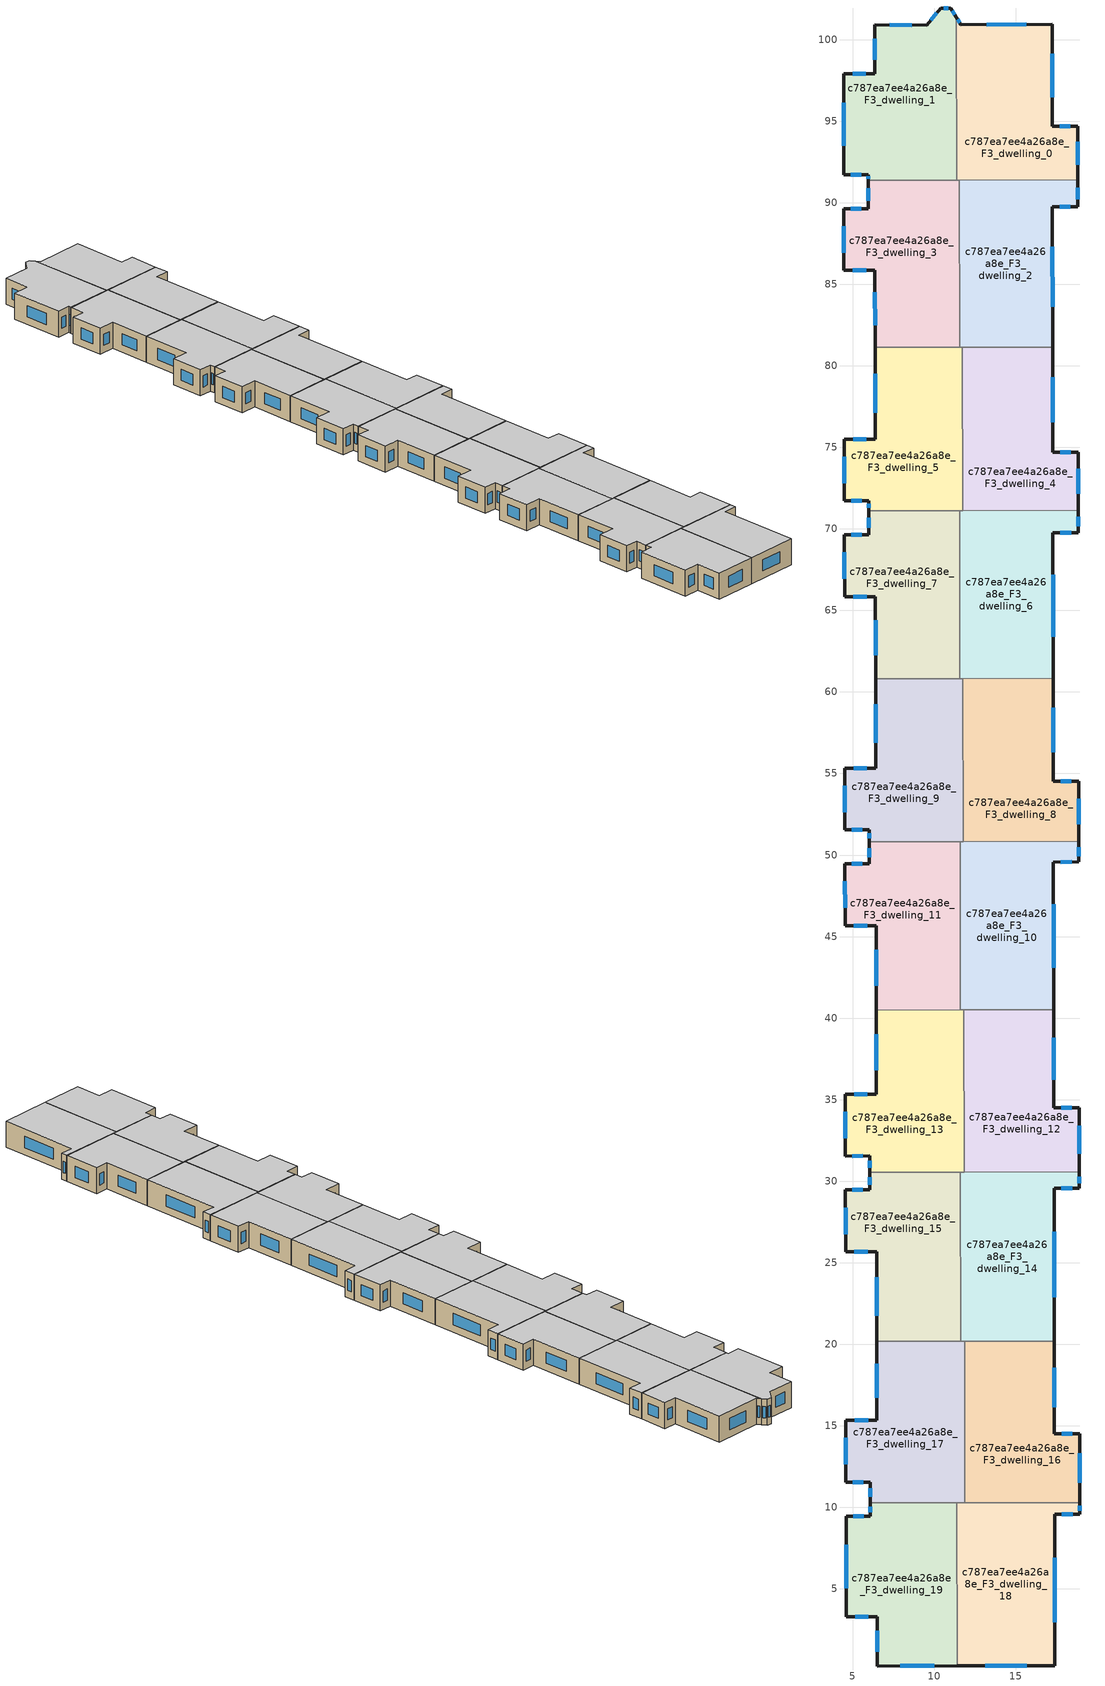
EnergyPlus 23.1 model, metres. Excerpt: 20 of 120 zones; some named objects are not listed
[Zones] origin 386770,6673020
c787ea7ee4a26a8e_F3_dwelling_0
 floor to c787ea7ee4a26a8e_F2_dwelling_0 (EU_floor_Construction): 17.23,100.93 17.24,94.68 18.79,94.68 18.8,91.4 11.39,91.39 11.37,101.36 11.64,100.92 z9
 wall outside (EU_wall_Construction): 18.8,91.4 18.79,94.68 17.24,94.68 17.23,100.93 11.64,100.92 11.37,101.36 z9:12
 wall to c787ea7ee4a26a8e_F3_dwelling_1 (EU_wall_Construction): 11.37,101.36 11.39,91.39 z9:12
 wall to c787ea7ee4a26a8e_F3_dwelling_2 (EU_wall_Construction): 11.54,91.39 18.8,91.4 z9:12
 wall to c787ea7ee4a26a8e_F3_dwelling_3 (EU_wall_Construction): 11.39,91.39 11.54,91.39 z9:12
 window (EU_Window_Construction): 17.24,96.47 17.24,99.14 / 18.35,94.68 17.69,94.68 / 18.8,92.34 18.79,93.74 / 11.56,101.04 11.45,101.24 / 15.63,100.93 13.24,100.92 z9.86:11.14
 ceiling to c787ea7ee4a26a8e_F4_dwelling_0 (EU_floor_Construction): 18.8,91.4 18.79,94.68 17.24,94.68 17.23,100.93 11.64,100.92 11.37,101.36 11.39,91.39 z12
c787ea7ee4a26a8e_F3_dwelling_1
 floor to c787ea7ee4a26a8e_F2_dwelling_1 (EU_floor_Construction): 11.03,101.93 11.37,101.36 11.39,91.39 5.96,91.38 5.96,91.71 4.46,91.71 4.45,97.89 6.35,97.89 6.34,100.91 9.56,100.88 10.42,101.93 z9
 wall outside (EU_wall_Construction): 11.37,101.36 11.03,101.93 10.42,101.93 9.56,100.88 6.34,100.91 6.35,97.89 4.45,97.89 4.46,91.71 5.96,91.71 5.96,91.38 z9:12
 wall to c787ea7ee4a26a8e_F3_dwelling_3 (EU_wall_Construction): 5.96,91.38 11.39,91.39 z9:12
 window (EU_Window_Construction): 5.96,91.62 5.96,91.47 / 4.89,91.71 5.53,91.71 / 4.45,96.12 4.46,93.48 / 5.81,97.89 4.99,97.89 / 6.35,100.05 6.35,98.75 / 8.64,100.89 7.26,100.9 / 10.17,101.63 9.8,101.18 / 10.85,101.93 10.59,101.93 / 11.27,101.52 11.12,101.77 z9.86:11.14
 ceiling to c787ea7ee4a26a8e_F4_dwelling_1 (EU_floor_Construction): 11.39,91.39 11.37,101.36 11.03,101.93 10.42,101.93 9.56,100.88 6.34,100.91 6.35,97.89 4.45,97.89 4.46,91.71 5.96,91.71 5.96,91.38 z12
c787ea7ee4a26a8e_F3_dwelling_10
 floor to c787ea7ee4a26a8e_F2_dwelling_10 (EU_floor_Construction): 18.86,50.83 18.87,49.58 17.32,49.57 17.33,40.51 11.61,40.5 11.59,50.82 11.78,50.82 z9
 wall outside (EU_wall_Construction): 17.33,40.51 17.32,49.57 18.87,49.58 18.86,50.83 z9:12
 wall to c787ea7ee4a26a8e_F3_dwelling_8 (EU_wall_Construction): 18.86,50.83 11.78,50.82 z9:12
 wall to c787ea7ee4a26a8e_F3_dwelling_11 (EU_wall_Construction): 11.59,50.82 11.61,40.5 z9:12
 wall to c787ea7ee4a26a8e_F3_dwelling_12 (EU_wall_Construction): 11.82,40.5 17.33,40.51 z9:12
 wall to c787ea7ee4a26a8e_F3_dwelling_9 (EU_wall_Construction): 11.78,50.82 11.59,50.82 z9:12
 wall to c787ea7ee4a26a8e_F3_dwelling_13 (EU_wall_Construction): 11.61,40.5 11.82,40.5 z9:12
 window (EU_Window_Construction): 18.87,49.93 18.87,50.47 / 17.76,49.57 18.42,49.57 / 17.33,43.1 17.32,46.98 z9.86:11.14
 ceiling to c787ea7ee4a26a8e_F4_dwelling_10 (EU_floor_Construction): 17.33,40.51 17.32,49.57 18.87,49.58 18.86,50.83 11.78,50.82 11.59,50.82 11.61,40.5 z12
c787ea7ee4a26a8e_F3_dwelling_11
 floor to c787ea7ee4a26a8e_F2_dwelling_11 (EU_floor_Construction): 11.59,50.82 11.61,40.5 6.45,40.49 6.44,45.67 4.54,45.67 4.53,49.46 6.03,49.46 6.03,50.81 z9
 wall outside (EU_wall_Construction): 6.03,50.81 6.03,49.46 4.53,49.46 4.54,45.67 6.44,45.67 6.45,40.49 z9:12
 wall to c787ea7ee4a26a8e_F3_dwelling_9 (EU_wall_Construction): 11.59,50.82 6.03,50.81 z9:12
 wall to c787ea7ee4a26a8e_F3_dwelling_13 (EU_wall_Construction): 6.45,40.49 11.61,40.5 z9:12
 window (EU_Window_Construction): 4.53,48.38 4.54,46.75 / 5.6,49.46 4.96,49.46 / 6.03,50.43 6.03,49.85 / 6.44,44.19 6.44,41.97 / 5.08,45.67 5.89,45.67 z9.86:11.14
 ceiling to c787ea7ee4a26a8e_F4_dwelling_11 (EU_floor_Construction): 11.61,40.5 11.59,50.82 6.03,50.81 6.03,49.46 4.53,49.46 4.54,45.67 6.44,45.67 6.45,40.49 z12
c787ea7ee4a26a8e_F3_dwelling_12
 floor to c787ea7ee4a26a8e_F2_dwelling_12 (EU_floor_Construction): 17.33,40.51 17.34,34.52 18.89,34.52 18.9,30.57 11.83,30.55 11.82,40.5 z9
 wall outside (EU_wall_Construction): 18.9,30.57 18.89,34.52 17.34,34.52 17.33,40.51 z9:12
 wall to c787ea7ee4a26a8e_F3_dwelling_13 (EU_wall_Construction): 11.82,40.5 11.83,30.55 z9:12
 wall to c787ea7ee4a26a8e_F3_dwelling_14 (EU_wall_Construction): 11.83,30.55 18.9,30.57 z9:12
 window (EU_Window_Construction): 18.45,34.52 17.78,34.52 / 18.9,31.7 18.89,33.39 / 17.34,36.23 17.33,38.8 z9.86:11.14
 ceiling to c787ea7ee4a26a8e_F4_dwelling_12 (EU_floor_Construction): 18.9,30.57 18.89,34.52 17.34,34.52 17.33,40.51 11.82,40.5 11.83,30.55 z12
c787ea7ee4a26a8e_F3_dwelling_13
 floor to c787ea7ee4a26a8e_F2_dwelling_13 (EU_floor_Construction): 11.82,40.5 11.83,30.55 6.06,30.54 6.06,31.55 4.56,31.55 4.55,35.33 6.45,35.34 6.45,40.49 z9
 wall outside (EU_wall_Construction): 6.45,40.49 6.45,35.34 4.55,35.33 4.56,31.55 6.06,31.55 6.06,30.54 z9:12
 wall to c787ea7ee4a26a8e_F3_dwelling_15 (EU_wall_Construction): 6.06,30.54 11.61,30.55 z9:12
 wall to c787ea7ee4a26a8e_F3_dwelling_14 (EU_wall_Construction): 11.61,30.55 11.83,30.55 z9:12
 window (EU_Window_Construction): 6.06,31.26 6.06,30.83 / 4.99,31.55 5.63,31.55 / 4.56,34.25 4.56,32.63 / 5.91,35.34 5.1,35.34 / 6.45,39.02 6.45,36.81 z9.86:11.14
 ceiling to c787ea7ee4a26a8e_F4_dwelling_13 (EU_floor_Construction): 11.83,30.55 11.82,40.5 6.45,40.49 6.45,35.34 4.55,35.33 4.56,31.55 6.06,31.55 6.06,30.54 z12
c787ea7ee4a26a8e_F3_dwelling_14
 floor to c787ea7ee4a26a8e_F2_dwelling_14 (EU_floor_Construction): 18.9,30.57 18.9,29.58 17.35,29.58 17.37,20.2 11.63,20.18 11.61,30.55 z9
 wall outside (EU_wall_Construction): 17.37,20.2 17.35,29.58 18.9,29.58 18.9,30.57 z9:12
 wall to c787ea7ee4a26a8e_F3_dwelling_15 (EU_wall_Construction): 11.61,30.55 11.63,20.18 z9:12
 wall to c787ea7ee4a26a8e_F3_dwelling_16 (EU_wall_Construction): 11.86,20.19 17.37,20.2 z9:12
 wall to c787ea7ee4a26a8e_F3_dwelling_17 (EU_wall_Construction): 11.63,20.18 11.86,20.19 z9:12
 window (EU_Window_Construction): 17.79,29.58 18.46,29.58 / 17.36,22.88 17.36,26.9 / 18.9,29.86 18.9,30.28 z9.86:11.14
 ceiling to c787ea7ee4a26a8e_F4_dwelling_14 (EU_floor_Construction): 17.37,20.2 17.35,29.58 18.9,29.58 18.9,30.57 11.61,30.55 11.63,20.18 z12
c787ea7ee4a26a8e_F3_dwelling_15
 floor to c787ea7ee4a26a8e_F2_dwelling_15 (EU_floor_Construction): 11.61,30.55 11.63,20.18 6.48,20.18 6.47,25.68 4.57,25.68 4.56,29.47 6.06,29.47 6.06,30.54 z9
 wall outside (EU_wall_Construction): 6.06,30.54 6.06,29.47 4.56,29.47 4.57,25.68 6.47,25.68 6.48,20.18 z9:12
 wall to c787ea7ee4a26a8e_F3_dwelling_17 (EU_wall_Construction): 6.48,20.18 11.63,20.18 z9:12
 window (EU_Window_Construction): 4.57,28.38 4.57,26.76 / 5.64,29.47 4.99,29.47 / 6.06,30.24 6.06,29.78 / 6.47,24.11 6.48,21.75 / 5.11,25.68 5.93,25.68 z9.86:11.14
 ceiling to c787ea7ee4a26a8e_F4_dwelling_15 (EU_floor_Construction): 11.63,20.18 11.61,30.55 6.06,30.54 6.06,29.47 4.56,29.47 4.57,25.68 6.47,25.68 6.48,20.18 z12
c787ea7ee4a26a8e_F3_dwelling_16
 floor to c787ea7ee4a26a8e_F2_dwelling_16 (EU_floor_Construction): 17.37,20.2 17.38,14.52 18.92,14.52 18.93,10.3 11.88,10.29 11.86,20.19 z9
 wall outside (EU_wall_Construction): 18.93,10.3 18.92,14.52 17.38,14.52 17.37,20.2 z9:12
 wall to c787ea7ee4a26a8e_F3_dwelling_17 (EU_wall_Construction): 11.86,20.19 11.88,10.29 z9:12
 wall to c787ea7ee4a26a8e_F3_dwelling_18 (EU_wall_Construction): 11.88,10.29 18.93,10.3 z9:12
 window (EU_Window_Construction): 18.48,14.52 17.82,14.52 / 18.93,11.51 18.93,13.32 / 17.37,16.14 17.37,18.57 z9.86:11.14
 ceiling to c787ea7ee4a26a8e_F4_dwelling_16 (EU_floor_Construction): 18.93,10.3 18.92,14.52 17.38,14.52 17.37,20.2 11.86,20.19 11.88,10.29 z12
c787ea7ee4a26a8e_F3_dwelling_17
 floor to c787ea7ee4a26a8e_F2_dwelling_17 (EU_floor_Construction): 11.86,20.19 11.88,10.29 6.09,10.28 6.09,11.55 4.59,11.55 4.59,15.34 6.49,15.34 6.48,20.18 z9
 wall outside (EU_wall_Construction): 6.48,20.18 6.49,15.34 4.59,15.34 4.59,11.55 6.09,11.55 6.09,10.28 z9:12
 wall to c787ea7ee4a26a8e_F3_dwelling_19 (EU_wall_Construction): 6.09,10.28 11.39,10.29 z9:12
 wall to c787ea7ee4a26a8e_F3_dwelling_18 (EU_wall_Construction): 11.39,10.29 11.88,10.29 z9:12
 window (EU_Window_Construction): 6.09,11.19 6.09,10.64 / 5.02,11.55 5.66,11.55 / 4.59,14.26 4.59,12.63 / 5.94,15.34 5.13,15.34 / 6.48,18.8 6.48,16.72 z9.86:11.14
 ceiling to c787ea7ee4a26a8e_F4_dwelling_17 (EU_floor_Construction): 11.88,10.29 11.86,20.19 6.48,20.18 6.49,15.34 4.59,15.34 4.59,11.55 6.09,11.55 6.09,10.28 z12
c787ea7ee4a26a8e_F3_dwelling_18
 floor to c787ea7ee4a26a8e_F2_dwelling_18 (EU_floor_Construction): 18.93,10.3 18.93,9.58 17.38,9.58 17.4,0.29 11.41,0.29 11.39,10.29 z9
 wall outside (EU_wall_Construction): 11.41,0.29 17.4,0.29 17.38,9.58 18.93,9.58 18.93,10.3 z9:12
 wall to c787ea7ee4a26a8e_F3_dwelling_19 (EU_wall_Construction): 11.39,10.29 11.41,0.29 z9:12
 window (EU_Window_Construction): 17.83,9.58 18.49,9.58 / 17.39,2.95 17.39,6.93 / 13.12,0.29 15.69,0.29 / 18.93,9.79 18.93,10.09 z9.86:11.14
 ceiling to c787ea7ee4a26a8e_F4_dwelling_18 (EU_floor_Construction): 17.4,0.29 17.38,9.58 18.93,9.58 18.93,10.3 11.39,10.29 11.41,0.29 z12
c787ea7ee4a26a8e_F3_dwelling_19
 floor to c787ea7ee4a26a8e_F2_dwelling_19 (EU_floor_Construction): 11.39,10.29 11.41,0.29 6.51,0.28 6.51,3.3 4.61,3.29 4.6,9.47 6.1,9.47 6.09,10.28 z9
 wall outside (EU_wall_Construction): 6.09,10.28 6.1,9.47 4.6,9.47 4.61,3.29 6.51,3.3 6.51,0.28 11.41,0.29 z9:12
 window (EU_Window_Construction): 4.6,7.71 4.6,5.06 / 5.67,9.47 5.03,9.47 / 6.1,10.05 6.1,9.7 / 7.91,0.28 10.01,0.28 / 6.51,2.43 6.51,1.14 / 5.15,3.29 5.96,3.3 z9.86:11.14
 ceiling to c787ea7ee4a26a8e_F4_dwelling_19 (EU_floor_Construction): 11.41,0.29 11.39,10.29 6.09,10.28 6.1,9.47 4.6,9.47 4.61,3.29 6.51,3.3 6.51,0.28 z12
c787ea7ee4a26a8e_F3_dwelling_2
 floor to c787ea7ee4a26a8e_F2_dwelling_2 (EU_floor_Construction): 18.8,91.4 18.8,89.74 17.25,89.74 17.27,81.15 11.56,81.14 11.54,91.39 z9
 wall outside (EU_wall_Construction): 17.27,81.15 17.25,89.74 18.8,89.74 18.8,91.4 z9:12
 wall to c787ea7ee4a26a8e_F3_dwelling_3 (EU_wall_Construction): 11.54,91.39 11.56,81.14 z9:12
 wall to c787ea7ee4a26a8e_F3_dwelling_4 (EU_wall_Construction): 11.73,81.14 17.27,81.15 z9:12
 wall to c787ea7ee4a26a8e_F3_dwelling_5 (EU_wall_Construction): 11.56,81.14 11.73,81.14 z9:12
 window (EU_Window_Construction): 17.69,89.74 18.36,89.74 / 17.26,83.6 17.26,87.29 / 18.8,90.22 18.8,90.93 z9.86:11.14
 ceiling to c787ea7ee4a26a8e_F4_dwelling_2 (EU_floor_Construction): 17.27,81.15 17.25,89.74 18.8,89.74 18.8,91.4 11.54,91.39 11.56,81.14 z12
c787ea7ee4a26a8e_F3_dwelling_3
 floor to c787ea7ee4a26a8e_F2_dwelling_3 (EU_floor_Construction): 11.54,91.39 11.56,81.14 6.38,81.13 6.37,85.84 4.47,85.84 4.46,89.63 5.96,89.63 5.96,91.38 z9
 wall outside (EU_wall_Construction): 5.96,91.38 5.96,89.63 4.46,89.63 4.47,85.84 6.37,85.84 6.38,81.13 z9:12
 wall to c787ea7ee4a26a8e_F3_dwelling_5 (EU_wall_Construction): 6.38,81.13 11.56,81.14 z9:12
 window (EU_Window_Construction): 4.47,88.55 4.47,86.92 / 5.54,89.63 4.89,89.63 / 5.96,90.88 5.96,90.13 / 6.37,84.5 6.38,82.48 / 5.01,85.84 5.83,85.84 z9.86:11.14
 ceiling to c787ea7ee4a26a8e_F4_dwelling_3 (EU_floor_Construction): 11.56,81.14 11.54,91.39 5.96,91.38 5.96,89.63 4.46,89.63 4.47,85.84 6.37,85.84 6.38,81.13 z12
c787ea7ee4a26a8e_F3_dwelling_4
 floor to c787ea7ee4a26a8e_F2_dwelling_4 (EU_floor_Construction): 17.27,81.15 17.28,74.69 18.83,74.69 18.83,71.13 11.74,71.12 11.72,81.14 z9
 wall outside (EU_wall_Construction): 18.83,71.13 18.83,74.69 17.28,74.69 17.27,81.15 z9:12
 wall to c787ea7ee4a26a8e_F3_dwelling_5 (EU_wall_Construction): 11.72,81.14 11.74,71.12 z9:12
 wall to c787ea7ee4a26a8e_F3_dwelling_6 (EU_wall_Construction): 11.74,71.12 18.83,71.13 z9:12
 window (EU_Window_Construction): 17.27,76.53 17.27,79.3 / 18.38,74.69 17.72,74.69 / 18.83,72.15 18.83,73.67 z9.86:11.14
 ceiling to c787ea7ee4a26a8e_F4_dwelling_4 (EU_floor_Construction): 18.83,71.13 18.83,74.69 17.28,74.69 17.27,81.15 11.72,81.14 11.74,71.12 z12
c787ea7ee4a26a8e_F3_dwelling_5
 floor to c787ea7ee4a26a8e_F2_dwelling_5 (EU_floor_Construction): 11.72,81.14 11.74,71.12 5.99,71.11 5.99,71.72 4.49,71.71 4.49,75.5 6.39,75.51 6.38,81.13 z9
 wall outside (EU_wall_Construction): 6.38,81.13 6.39,75.51 4.49,75.5 4.49,71.71 5.99,71.72 5.99,71.11 z9:12
 wall to c787ea7ee4a26a8e_F3_dwelling_7 (EU_wall_Construction): 5.99,71.11 11.56,71.12 z9:12
 wall to c787ea7ee4a26a8e_F3_dwelling_6 (EU_wall_Construction): 11.56,71.12 11.74,71.12 z9:12
 window (EU_Window_Construction): 4.92,71.72 5.57,71.72 / 4.49,74.42 4.49,72.8 / 5.84,75.51 5.03,75.51 / 6.38,79.52 6.38,77.11 / 5.99,71.54 5.99,71.28 z9.86:11.14
 ceiling to c787ea7ee4a26a8e_F4_dwelling_5 (EU_floor_Construction): 11.74,71.12 11.72,81.14 6.38,81.13 6.39,75.51 4.49,75.5 4.49,71.71 5.99,71.72 5.99,71.11 z12
c787ea7ee4a26a8e_F3_dwelling_6
 floor to c787ea7ee4a26a8e_F2_dwelling_6 (EU_floor_Construction): 18.83,71.13 18.83,69.75 17.28,69.75 17.3,60.83 11.58,60.82 11.56,71.12 z9
 wall outside (EU_wall_Construction): 17.3,60.83 17.28,69.75 18.83,69.75 18.83,71.13 z9:12
 wall to c787ea7ee4a26a8e_F3_dwelling_7 (EU_wall_Construction): 11.56,71.12 11.58,60.82 z9:12
 wall to c787ea7ee4a26a8e_F3_dwelling_8 (EU_wall_Construction): 11.76,60.82 17.3,60.83 z9:12
 wall to c787ea7ee4a26a8e_F3_dwelling_9 (EU_wall_Construction): 11.58,60.82 11.76,60.82 z9:12
 window (EU_Window_Construction): 17.73,69.75 18.39,69.75 / 17.29,63.38 17.29,67.2 / 18.83,70.14 18.83,70.74 z9.86:11.14
 ceiling to c787ea7ee4a26a8e_F4_dwelling_6 (EU_floor_Construction): 17.3,60.83 17.28,69.75 18.83,69.75 18.83,71.13 11.56,71.12 11.58,60.82 z12
c787ea7ee4a26a8e_F3_dwelling_7
 floor to c787ea7ee4a26a8e_F2_dwelling_7 (EU_floor_Construction): 11.56,71.12 11.58,60.82 6.41,60.81 6.4,65.85 4.5,65.85 4.5,69.64 6,69.64 5.99,71.11 z9
 wall outside (EU_wall_Construction): 5.99,71.11 6,69.64 4.5,69.64 4.5,65.85 6.4,65.85 6.41,60.81 z9:12
 wall to c787ea7ee4a26a8e_F3_dwelling_9 (EU_wall_Construction): 6.41,60.81 11.58,60.82 z9:12
 window (EU_Window_Construction): 4.5,68.55 4.5,66.93 / 5.57,69.64 4.93,69.64 / 6,70.69 6,70.06 / 6.41,64.41 6.41,62.25 / 5.05,65.85 5.86,65.85 z9.86:11.14
 ceiling to c787ea7ee4a26a8e_F4_dwelling_7 (EU_floor_Construction): 11.58,60.82 11.56,71.12 5.99,71.11 6,69.64 4.5,69.64 4.5,65.85 6.4,65.85 6.41,60.81 z12
c787ea7ee4a26a8e_F3_dwelling_8
 floor to c787ea7ee4a26a8e_F2_dwelling_8 (EU_floor_Construction): 17.3,60.83 17.31,54.51 18.86,54.51 18.86,50.83 11.78,50.82 11.77,60.82 z9
 wall outside (EU_wall_Construction): 18.86,50.83 18.86,54.51 17.31,54.51 17.3,60.83 z9:12
 wall to c787ea7ee4a26a8e_F3_dwelling_9 (EU_wall_Construction): 11.77,60.82 11.78,50.82 z9:12
 window (EU_Window_Construction): 18.42,54.51 17.75,54.51 / 18.86,51.89 18.86,53.46 / 17.31,56.32 17.3,59.02 z9.86:11.14
 ceiling to c787ea7ee4a26a8e_F4_dwelling_8 (EU_floor_Construction): 18.86,50.83 18.86,54.51 17.31,54.51 17.3,60.83 11.77,60.82 11.78,50.82 z12
c787ea7ee4a26a8e_F3_dwelling_9
 floor to c787ea7ee4a26a8e_F2_dwelling_9 (EU_floor_Construction): 11.77,60.82 11.78,50.82 6.03,50.81 6.03,51.54 4.53,51.54 4.52,55.33 6.42,55.33 6.41,60.81 z9
 wall outside (EU_wall_Construction): 6.41,60.81 6.42,55.33 4.52,55.33 4.53,51.54 6.03,51.54 6.03,50.81 z9:12
 window (EU_Window_Construction): 6.03,51.33 6.03,51.02 / 4.96,51.54 5.6,51.54 / 4.52,54.25 4.53,52.62 / 5.88,55.33 5.06,55.33 / 6.41,59.25 6.42,56.9 z9.86:11.14
 ceiling to c787ea7ee4a26a8e_F4_dwelling_9 (EU_floor_Construction): 11.78,50.82 11.77,60.82 6.41,60.81 6.42,55.33 4.52,55.33 4.53,51.54 6.03,51.54 6.03,50.81 z12
[Building]
EU S2 Campaign: North Axis=0; Terrain=City; Solar Distribution=FullExterior
[Site:Location]
Helsinki-Vantaa.AP: Latitude=60.317; Longitude=24.963; Time Zone=2; Elevation=54.6
[SizingPeriod:WeatherFileDays]
AnnualSizingPeriod: Begin Month=1; Begin Day of Month=1; End Month=12; End Day of Month=31; Day of Week for Start Day=Monday; Use Weather File Daylight Saving Period=No; Use Weather File Rain and Snow Indicators=No
[MATERIAL]
EU_InternalMass_Material: Roughness=MediumRough; Thickness=0.1; Conductivity=1; Density=1800; Specific Heat=900; Thermal Absorptance=0.9; Solar Absorptance=0.7; Visible Absorptance=0.7
[MATERIAL:NOMASS] Roughness=MediumRough; Thermal Absorptance=0.9; Solar Absorptance=0.7; Visible Absorptance=0.7
Name | Thermal Resistance
EU_wall_NoMass | 2.29768
EU_floor_NoMass | 2.06791
[WINDOWMATERIAL:SIMPLEGLAZINGSYSTEM]
EU_Window_SimpleGlazing: UFactor=2.12775; Solar Heat Gain Coefficient=0.7; Visible Transmittance=0.7
[CONSTRUCTION]
EU_wall_Construction: EU_wall_NoMass
EU_floor_Construction: EU_floor_NoMass
EU_Window_Construction: EU_Window_SimpleGlazing
EU_InternalMass_Construction: EU_InternalMass_Material
[ZONE] Type=1; Multiplier=1; Ceiling Height=autocalculate; Floor Area=autocalculate; Part of Total Floor Area=Yes
Name | Volume
c787ea7ee4a26a8e_F3_dwelling_0; c787ea7ee4a26a8e_F3_dwelling_18; c787ea7ee4a26a8e_F3_dwelling_5 | 183.059
c787ea7ee4a26a8e_F3_dwelling_1 | 183.047
c787ea7ee4a26a8e_F3_dwelling_10 | 183.073
c787ea7ee4a26a8e_F3_dwelling_11 | 183.042
c787ea7ee4a26a8e_F3_dwelling_12 | 183.049
c787ea7ee4a26a8e_F3_dwelling_13 | 183.056
c787ea7ee4a26a8e_F3_dwelling_14 | 183.06
c787ea7ee4a26a8e_F3_dwelling_15 | 183.078
c787ea7ee4a26a8e_F3_dwelling_16 | 183.072
c787ea7ee4a26a8e_F3_dwelling_17; c787ea7ee4a26a8e_F3_dwelling_6; c787ea7ee4a26a8e_F3_dwelling_7 | 183.051
c787ea7ee4a26a8e_F3_dwelling_19 | 183.057
c787ea7ee4a26a8e_F3_dwelling_2 | 183.034
c787ea7ee4a26a8e_F3_dwelling_3 | 183.075
c787ea7ee4a26a8e_F3_dwelling_4 | 183.066
c787ea7ee4a26a8e_F3_dwelling_8 | 183.086
c787ea7ee4a26a8e_F3_dwelling_9 | 183.045
[INTERNALMASS] Construction=EU_InternalMass_Construction
Name | Zone or ZoneList | Surface Area
c787ea7ee4a26a8e_F3_dwelling_0_EU_InternalMass | c787ea7ee4a26a8e_F3_dwelling_0 | 61.02
c787ea7ee4a26a8e_F3_dwelling_1_EU_InternalMass | c787ea7ee4a26a8e_F3_dwelling_1 | 61.0171
c787ea7ee4a26a8e_F3_dwelling_2_EU_InternalMass | c787ea7ee4a26a8e_F3_dwelling_2 | 61.0112
c787ea7ee4a26a8e_F3_dwelling_3_EU_InternalMass | c787ea7ee4a26a8e_F3_dwelling_3 | 61.0241
c787ea7ee4a26a8e_F3_dwelling_4_EU_InternalMass | c787ea7ee4a26a8e_F3_dwelling_4 | 61.0234
c787ea7ee4a26a8e_F3_dwelling_5_EU_InternalMass | c787ea7ee4a26a8e_F3_dwelling_5 | 61.0189
c787ea7ee4a26a8e_F3_dwelling_6_EU_InternalMass | c787ea7ee4a26a8e_F3_dwelling_6 | 61.0182
c787ea7ee4a26a8e_F3_dwelling_7_EU_InternalMass | c787ea7ee4a26a8e_F3_dwelling_7 | 61.0166
c787ea7ee4a26a8e_F3_dwelling_8_EU_InternalMass | c787ea7ee4a26a8e_F3_dwelling_8 | 61.0287
c787ea7ee4a26a8e_F3_dwelling_9_EU_InternalMass | c787ea7ee4a26a8e_F3_dwelling_9 | 61.0157
c787ea7ee4a26a8e_F3_dwelling_10_EU_InternalMass | c787ea7ee4a26a8e_F3_dwelling_10 | 61.0269
c787ea7ee4a26a8e_F3_dwelling_11_EU_InternalMass | c787ea7ee4a26a8e_F3_dwelling_11 | 61.0147
c787ea7ee4a26a8e_F3_dwelling_12_EU_InternalMass | c787ea7ee4a26a8e_F3_dwelling_12 | 61.0157
c787ea7ee4a26a8e_F3_dwelling_13_EU_InternalMass | c787ea7ee4a26a8e_F3_dwelling_13 | 61.0181
c787ea7ee4a26a8e_F3_dwelling_14_EU_InternalMass | c787ea7ee4a26a8e_F3_dwelling_14 | 61.0177
c787ea7ee4a26a8e_F3_dwelling_15_EU_InternalMass | c787ea7ee4a26a8e_F3_dwelling_15 | 61.0261
c787ea7ee4a26a8e_F3_dwelling_16_EU_InternalMass | c787ea7ee4a26a8e_F3_dwelling_16 | 61.0246
c787ea7ee4a26a8e_F3_dwelling_17_EU_InternalMass | c787ea7ee4a26a8e_F3_dwelling_17 | 61.0175
c787ea7ee4a26a8e_F3_dwelling_18_EU_InternalMass | c787ea7ee4a26a8e_F3_dwelling_18 | 61.0214
c787ea7ee4a26a8e_F3_dwelling_19_EU_InternalMass | c787ea7ee4a26a8e_F3_dwelling_19 | 61.0203
[OTHEREQUIPMENT] Fuel Type=Electricity; Design Level Calculation Method=Watts/Area; Power per Zone Floor Area=1; Fraction Latent=0; Fraction Radiant=0; Fraction Lost=0; Carbon Dioxide Generation Rate=0; EndUse Subcategory=EU_Step8_InternalGains
Name | Zone or ZoneList or Space or SpaceList | Schedule
EU_Step8_InternalGain_c787ea7ee4a26a8e_F3_dwelling_0_f000 | c787ea7ee4a26a8e_F3_dwelling_0 | EU_Step8_GainSchedule_c787ea7ee4a26a8e_F3_dwelling_0_f000
EU_Step8_InternalGain_c787ea7ee4a26a8e_F3_dwelling_1_f000 | c787ea7ee4a26a8e_F3_dwelling_1 | EU_Step8_GainSchedule_c787ea7ee4a26a8e_F3_dwelling_1_f000
EU_Step8_InternalGain_c787ea7ee4a26a8e_F3_dwelling_2_f000 | c787ea7ee4a26a8e_F3_dwelling_2 | EU_Step8_GainSchedule_c787ea7ee4a26a8e_F3_dwelling_2_f000
EU_Step8_InternalGain_c787ea7ee4a26a8e_F3_dwelling_3_f000 | c787ea7ee4a26a8e_F3_dwelling_3 | EU_Step8_GainSchedule_c787ea7ee4a26a8e_F3_dwelling_3_f000
EU_Step8_InternalGain_c787ea7ee4a26a8e_F3_dwelling_4_f000 | c787ea7ee4a26a8e_F3_dwelling_4 | EU_Step8_GainSchedule_c787ea7ee4a26a8e_F3_dwelling_4_f000
EU_Step8_InternalGain_c787ea7ee4a26a8e_F3_dwelling_5_f000 | c787ea7ee4a26a8e_F3_dwelling_5 | EU_Step8_GainSchedule_c787ea7ee4a26a8e_F3_dwelling_5_f000
EU_Step8_InternalGain_c787ea7ee4a26a8e_F3_dwelling_6_f000 | c787ea7ee4a26a8e_F3_dwelling_6 | EU_Step8_GainSchedule_c787ea7ee4a26a8e_F3_dwelling_6_f000
EU_Step8_InternalGain_c787ea7ee4a26a8e_F3_dwelling_7_f000 | c787ea7ee4a26a8e_F3_dwelling_7 | EU_Step8_GainSchedule_c787ea7ee4a26a8e_F3_dwelling_7_f000
EU_Step8_InternalGain_c787ea7ee4a26a8e_F3_dwelling_8_f000 | c787ea7ee4a26a8e_F3_dwelling_8 | EU_Step8_GainSchedule_c787ea7ee4a26a8e_F3_dwelling_8_f000
EU_Step8_InternalGain_c787ea7ee4a26a8e_F3_dwelling_9_f000 | c787ea7ee4a26a8e_F3_dwelling_9 | EU_Step8_GainSchedule_c787ea7ee4a26a8e_F3_dwelling_9_f000
EU_Step8_InternalGain_c787ea7ee4a26a8e_F3_dwelling_10_f000 | c787ea7ee4a26a8e_F3_dwelling_10 | EU_Step8_GainSchedule_c787ea7ee4a26a8e_F3_dwelling_10_f000
EU_Step8_InternalGain_c787ea7ee4a26a8e_F3_dwelling_11_f000 | c787ea7ee4a26a8e_F3_dwelling_11 | EU_Step8_GainSchedule_c787ea7ee4a26a8e_F3_dwelling_11_f000
EU_Step8_InternalGain_c787ea7ee4a26a8e_F3_dwelling_12_f000 | c787ea7ee4a26a8e_F3_dwelling_12 | EU_Step8_GainSchedule_c787ea7ee4a26a8e_F3_dwelling_12_f000
EU_Step8_InternalGain_c787ea7ee4a26a8e_F3_dwelling_13_f000 | c787ea7ee4a26a8e_F3_dwelling_13 | EU_Step8_GainSchedule_c787ea7ee4a26a8e_F3_dwelling_13_f000
EU_Step8_InternalGain_c787ea7ee4a26a8e_F3_dwelling_14_f000 | c787ea7ee4a26a8e_F3_dwelling_14 | EU_Step8_GainSchedule_c787ea7ee4a26a8e_F3_dwelling_14_f000
EU_Step8_InternalGain_c787ea7ee4a26a8e_F3_dwelling_15_f000 | c787ea7ee4a26a8e_F3_dwelling_15 | EU_Step8_GainSchedule_c787ea7ee4a26a8e_F3_dwelling_15_f000
EU_Step8_InternalGain_c787ea7ee4a26a8e_F3_dwelling_16_f000 | c787ea7ee4a26a8e_F3_dwelling_16 | EU_Step8_GainSchedule_c787ea7ee4a26a8e_F3_dwelling_16_f000
EU_Step8_InternalGain_c787ea7ee4a26a8e_F3_dwelling_17_f000 | c787ea7ee4a26a8e_F3_dwelling_17 | EU_Step8_GainSchedule_c787ea7ee4a26a8e_F3_dwelling_17_f000
EU_Step8_InternalGain_c787ea7ee4a26a8e_F3_dwelling_18_f000 | c787ea7ee4a26a8e_F3_dwelling_18 | EU_Step8_GainSchedule_c787ea7ee4a26a8e_F3_dwelling_18_f000
EU_Step8_InternalGain_c787ea7ee4a26a8e_F3_dwelling_19_f000 | c787ea7ee4a26a8e_F3_dwelling_19 | EU_Step8_GainSchedule_c787ea7ee4a26a8e_F3_dwelling_19_f000
[ZONEVENTILATION:DESIGNFLOWRATE] Schedule=EU_AlwaysOn; Design Flow Rate Calculation Method=AirChanges/Hour; Air Changes per Hour=0.580295; Ventilation Type=Natural; Fan Pressure Rise=0; Fan Total Efficiency=1; Constant Term Coefficient=1; Temperature Term Coefficient=0; Velocity Term Coefficient=0; Velocity Squared Term Coefficient=0; Minimum Indoor Temperature=-100; Maximum Indoor Temperature=100; Delta Temperature=-100; Minimum Outdoor Temperature=-100; Maximum Outdoor Temperature=100; Maximum Wind Speed=40
Name | Zone or ZoneList or Space or SpaceList
EU_ConstantAir_c787ea7ee4a26a8e_F3_dwelling_0 | c787ea7ee4a26a8e_F3_dwelling_0
EU_ConstantAir_c787ea7ee4a26a8e_F3_dwelling_1 | c787ea7ee4a26a8e_F3_dwelling_1
EU_ConstantAir_c787ea7ee4a26a8e_F3_dwelling_2 | c787ea7ee4a26a8e_F3_dwelling_2
EU_ConstantAir_c787ea7ee4a26a8e_F3_dwelling_3 | c787ea7ee4a26a8e_F3_dwelling_3
EU_ConstantAir_c787ea7ee4a26a8e_F3_dwelling_4 | c787ea7ee4a26a8e_F3_dwelling_4
EU_ConstantAir_c787ea7ee4a26a8e_F3_dwelling_5 | c787ea7ee4a26a8e_F3_dwelling_5
EU_ConstantAir_c787ea7ee4a26a8e_F3_dwelling_6 | c787ea7ee4a26a8e_F3_dwelling_6
EU_ConstantAir_c787ea7ee4a26a8e_F3_dwelling_7 | c787ea7ee4a26a8e_F3_dwelling_7
EU_ConstantAir_c787ea7ee4a26a8e_F3_dwelling_8 | c787ea7ee4a26a8e_F3_dwelling_8
EU_ConstantAir_c787ea7ee4a26a8e_F3_dwelling_9 | c787ea7ee4a26a8e_F3_dwelling_9
EU_ConstantAir_c787ea7ee4a26a8e_F3_dwelling_10 | c787ea7ee4a26a8e_F3_dwelling_10
EU_ConstantAir_c787ea7ee4a26a8e_F3_dwelling_11 | c787ea7ee4a26a8e_F3_dwelling_11
EU_ConstantAir_c787ea7ee4a26a8e_F3_dwelling_12 | c787ea7ee4a26a8e_F3_dwelling_12
EU_ConstantAir_c787ea7ee4a26a8e_F3_dwelling_13 | c787ea7ee4a26a8e_F3_dwelling_13
EU_ConstantAir_c787ea7ee4a26a8e_F3_dwelling_14 | c787ea7ee4a26a8e_F3_dwelling_14
EU_ConstantAir_c787ea7ee4a26a8e_F3_dwelling_15 | c787ea7ee4a26a8e_F3_dwelling_15
EU_ConstantAir_c787ea7ee4a26a8e_F3_dwelling_16 | c787ea7ee4a26a8e_F3_dwelling_16
EU_ConstantAir_c787ea7ee4a26a8e_F3_dwelling_17 | c787ea7ee4a26a8e_F3_dwelling_17
EU_ConstantAir_c787ea7ee4a26a8e_F3_dwelling_18 | c787ea7ee4a26a8e_F3_dwelling_18
EU_ConstantAir_c787ea7ee4a26a8e_F3_dwelling_19 | c787ea7ee4a26a8e_F3_dwelling_19
[HVACTEMPLATE:ZONE:IDEALLOADSAIRSYSTEM] System Availability Schedule=EU_AlwaysOn; Maximum Heating Supply Air Temperature=50; Minimum Cooling Supply Air Temperature=13; Maximum Heating Supply Air Humidity Ratio=0.0156; Minimum Cooling Supply Air Humidity Ratio=0.0077; Heating Limit=NoLimit; Cooling Limit=NoLimit; Heating Availability Schedule=EU_AlwaysOn; Cooling Availability Schedule=EU_CoolingOff; Dehumidification Control Type=ConstantSensibleHeatRatio; Cooling Sensible Heat Ratio=0.7; Dehumidification Setpoint=60; Humidification Control Type=None; Humidification Setpoint=30; Outdoor Air Method=None; Outdoor Air Flow Rate per Person=0.00944; Outdoor Air Flow Rate per Zone Floor Area=0; Outdoor Air Flow Rate per Zone=0; Demand Controlled Ventilation Type=None; Outdoor Air Economizer Type=NoEconomizer; Heat Recovery Type=None; Sensible Heat Recovery Effectiveness=0.7; Latent Heat Recovery Effectiveness=0.65
Name | Template Thermostat
c787ea7ee4a26a8e_F3_dwelling_0 | EU_HeatOnly_c787ea7ee4a26a8e_F3_dwelling_0
c787ea7ee4a26a8e_F3_dwelling_1 | EU_HeatOnly_c787ea7ee4a26a8e_F3_dwelling_1
c787ea7ee4a26a8e_F3_dwelling_2 | EU_HeatOnly_c787ea7ee4a26a8e_F3_dwelling_2
c787ea7ee4a26a8e_F3_dwelling_3 | EU_HeatOnly_c787ea7ee4a26a8e_F3_dwelling_3
c787ea7ee4a26a8e_F3_dwelling_4 | EU_HeatOnly_c787ea7ee4a26a8e_F3_dwelling_4
c787ea7ee4a26a8e_F3_dwelling_5 | EU_HeatOnly_c787ea7ee4a26a8e_F3_dwelling_5
c787ea7ee4a26a8e_F3_dwelling_6 | EU_HeatOnly_c787ea7ee4a26a8e_F3_dwelling_6
c787ea7ee4a26a8e_F3_dwelling_7 | EU_HeatOnly_c787ea7ee4a26a8e_F3_dwelling_7
c787ea7ee4a26a8e_F3_dwelling_8 | EU_HeatOnly_c787ea7ee4a26a8e_F3_dwelling_8
c787ea7ee4a26a8e_F3_dwelling_9 | EU_HeatOnly_c787ea7ee4a26a8e_F3_dwelling_9
c787ea7ee4a26a8e_F3_dwelling_10 | EU_HeatOnly_c787ea7ee4a26a8e_F3_dwelling_10
c787ea7ee4a26a8e_F3_dwelling_11 | EU_HeatOnly_c787ea7ee4a26a8e_F3_dwelling_11
c787ea7ee4a26a8e_F3_dwelling_12 | EU_HeatOnly_c787ea7ee4a26a8e_F3_dwelling_12
c787ea7ee4a26a8e_F3_dwelling_13 | EU_HeatOnly_c787ea7ee4a26a8e_F3_dwelling_13
c787ea7ee4a26a8e_F3_dwelling_14 | EU_HeatOnly_c787ea7ee4a26a8e_F3_dwelling_14
c787ea7ee4a26a8e_F3_dwelling_15 | EU_HeatOnly_c787ea7ee4a26a8e_F3_dwelling_15
c787ea7ee4a26a8e_F3_dwelling_16 | EU_HeatOnly_c787ea7ee4a26a8e_F3_dwelling_16
c787ea7ee4a26a8e_F3_dwelling_17 | EU_HeatOnly_c787ea7ee4a26a8e_F3_dwelling_17
c787ea7ee4a26a8e_F3_dwelling_18 | EU_HeatOnly_c787ea7ee4a26a8e_F3_dwelling_18
c787ea7ee4a26a8e_F3_dwelling_19 | EU_HeatOnly_c787ea7ee4a26a8e_F3_dwelling_19
[SIZING:ZONE] Zone Cooling Design Supply Air Temperature Input Method=SupplyAirTemperature; Zone Cooling Design Supply Air Temperature=13; Zone Heating Design Supply Air Temperature Input Method=SupplyAirTemperature; Zone Heating Design Supply Air Temperature=50; Zone Cooling Design Supply Air Humidity Ratio=0.008; Zone Heating Design Supply Air Humidity Ratio=0.008; Cooling Design Air Flow Method=DesignDay; Cooling Design Air Flow Rate=0; Cooling Minimum Air Flow per Zone Floor Area=0.000762; Cooling Minimum Air Flow=0; Cooling Minimum Air Flow Fraction=0.2; Heating Design Air Flow Method=DesignDay; Heating Design Air Flow Rate=0; Heating Maximum Air Flow per Zone Floor Area=0.002032; Heating Maximum Air Flow=0.141576; Heating Maximum Air Flow Fraction=0.3; Account for Dedicated Outdoor Air System=No; Dedicated Outdoor Air System Control Strategy=NeutralSupplyAir; Dedicated Outdoor Air Low Setpoint Temperature for Design=autosize; Dedicated Outdoor Air High Setpoint Temperature for Design=autosize; Zone Load Sizing Method=Sensible Load Only No Latent Load; Zone Latent Cooling Design Supply Air Humidity Ratio Input Method=HumidityRatioDifference; Zone Cooling Design Supply Air Humidity Ratio Difference=0.005; Zone Latent Heating Design Supply Air Humidity Ratio Input Method=HumidityRatioDifference; Zone Humidification Design Supply Air Humidity Ratio Difference=0.005
c787ea7ee4a26a8e_F3_dwelling_0; c787ea7ee4a26a8e_F3_dwelling_1; c787ea7ee4a26a8e_F3_dwelling_2; c787ea7ee4a26a8e_F3_dwelling_3; c787ea7ee4a26a8e_F3_dwelling_4; c787ea7ee4a26a8e_F3_dwelling_5; c787ea7ee4a26a8e_F3_dwelling_6; c787ea7ee4a26a8e_F3_dwelling_7; c787ea7ee4a26a8e_F3_dwelling_8; c787ea7ee4a26a8e_F3_dwelling_9; c787ea7ee4a26a8e_F3_dwelling_10; c787ea7ee4a26a8e_F3_dwelling_11; c787ea7ee4a26a8e_F3_dwelling_12; c787ea7ee4a26a8e_F3_dwelling_13; c787ea7ee4a26a8e_F3_dwelling_14; c787ea7ee4a26a8e_F3_dwelling_15; c787ea7ee4a26a8e_F3_dwelling_16; c787ea7ee4a26a8e_F3_dwelling_17; c787ea7ee4a26a8e_F3_dwelling_18; c787ea7ee4a26a8e_F3_dwelling_19
[SCHEDULE:CONSTANT]
Name | Hourly Value
EU_AlwaysOn | 1
EU_CoolingOff | 0
[SCHEDULE:FILE] Column Number=1; Rows to Skip at Top=0; Number of Hours of Data=8760; Column Separator=Comma; Interpolate to Timestep=No; Minutes per Item=60; Adjust Schedule for Daylight Savings=Yes
Name | File
EU_Step8_GainSchedule_c787ea7ee4a26a8e_F3_dwelling_0_f000 | ../../schedules/c787ea7ee4a26a8e/c787ea7ee4a26a8e_F3_dwelling_0_f000_gain.csv
EU_Step8_GainSchedule_c787ea7ee4a26a8e_F3_dwelling_1_f000 | ../../schedules/c787ea7ee4a26a8e/c787ea7ee4a26a8e_F3_dwelling_1_f000_gain.csv
EU_Step8_GainSchedule_c787ea7ee4a26a8e_F3_dwelling_2_f000 | ../../schedules/c787ea7ee4a26a8e/c787ea7ee4a26a8e_F3_dwelling_2_f000_gain.csv
EU_Step8_GainSchedule_c787ea7ee4a26a8e_F3_dwelling_3_f000 | ../../schedules/c787ea7ee4a26a8e/c787ea7ee4a26a8e_F3_dwelling_3_f000_gain.csv
EU_Step8_GainSchedule_c787ea7ee4a26a8e_F3_dwelling_4_f000 | ../../schedules/c787ea7ee4a26a8e/c787ea7ee4a26a8e_F3_dwelling_4_f000_gain.csv
EU_Step8_GainSchedule_c787ea7ee4a26a8e_F3_dwelling_5_f000 | ../../schedules/c787ea7ee4a26a8e/c787ea7ee4a26a8e_F3_dwelling_5_f000_gain.csv
EU_Step8_GainSchedule_c787ea7ee4a26a8e_F3_dwelling_6_f000 | ../../schedules/c787ea7ee4a26a8e/c787ea7ee4a26a8e_F3_dwelling_6_f000_gain.csv
EU_Step8_GainSchedule_c787ea7ee4a26a8e_F3_dwelling_7_f000 | ../../schedules/c787ea7ee4a26a8e/c787ea7ee4a26a8e_F3_dwelling_7_f000_gain.csv
EU_Step8_GainSchedule_c787ea7ee4a26a8e_F3_dwelling_8_f000 | ../../schedules/c787ea7ee4a26a8e/c787ea7ee4a26a8e_F3_dwelling_8_f000_gain.csv
EU_Step8_GainSchedule_c787ea7ee4a26a8e_F3_dwelling_9_f000 | ../../schedules/c787ea7ee4a26a8e/c787ea7ee4a26a8e_F3_dwelling_9_f000_gain.csv
EU_Step8_GainSchedule_c787ea7ee4a26a8e_F3_dwelling_10_f000 | ../../schedules/c787ea7ee4a26a8e/c787ea7ee4a26a8e_F3_dwelling_10_f000_gain.csv
EU_Step8_GainSchedule_c787ea7ee4a26a8e_F3_dwelling_11_f000 | ../../schedules/c787ea7ee4a26a8e/c787ea7ee4a26a8e_F3_dwelling_11_f000_gain.csv
EU_Step8_GainSchedule_c787ea7ee4a26a8e_F3_dwelling_12_f000 | ../../schedules/c787ea7ee4a26a8e/c787ea7ee4a26a8e_F3_dwelling_12_f000_gain.csv
EU_Step8_GainSchedule_c787ea7ee4a26a8e_F3_dwelling_13_f000 | ../../schedules/c787ea7ee4a26a8e/c787ea7ee4a26a8e_F3_dwelling_13_f000_gain.csv
EU_Step8_GainSchedule_c787ea7ee4a26a8e_F3_dwelling_14_f000 | ../../schedules/c787ea7ee4a26a8e/c787ea7ee4a26a8e_F3_dwelling_14_f000_gain.csv
EU_Step8_GainSchedule_c787ea7ee4a26a8e_F3_dwelling_15_f000 | ../../schedules/c787ea7ee4a26a8e/c787ea7ee4a26a8e_F3_dwelling_15_f000_gain.csv
EU_Step8_GainSchedule_c787ea7ee4a26a8e_F3_dwelling_16_f000 | ../../schedules/c787ea7ee4a26a8e/c787ea7ee4a26a8e_F3_dwelling_16_f000_gain.csv
EU_Step8_GainSchedule_c787ea7ee4a26a8e_F3_dwelling_17_f000 | ../../schedules/c787ea7ee4a26a8e/c787ea7ee4a26a8e_F3_dwelling_17_f000_gain.csv
EU_Step8_GainSchedule_c787ea7ee4a26a8e_F3_dwelling_18_f000 | ../../schedules/c787ea7ee4a26a8e/c787ea7ee4a26a8e_F3_dwelling_18_f000_gain.csv
EU_Step8_GainSchedule_c787ea7ee4a26a8e_F3_dwelling_19_f000 | ../../schedules/c787ea7ee4a26a8e/c787ea7ee4a26a8e_F3_dwelling_19_f000_gain.csv
